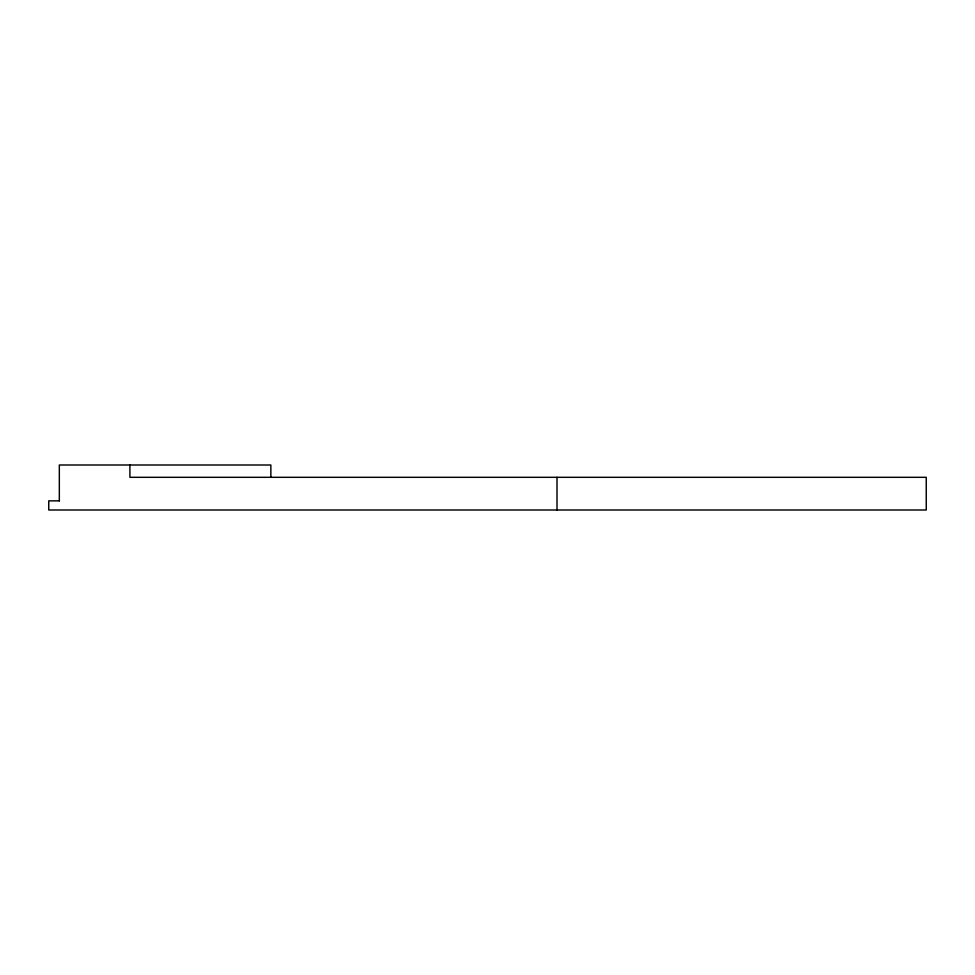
<?xml version="1.0" encoding="UTF-8"?>
<svg xmlns="http://www.w3.org/2000/svg" width="975" height="975" viewBox="0 0 975 975"><rect width="100%" height="100%" fill="white"/><g stroke="black" fill="none" stroke-linecap="round" stroke-linejoin="round"><path stroke-width="1.46" d="M59.414 500.857L48.75 500.857L48.75 509.998L926.25 509.998L926.25 477.311L129.907 477.311L129.907 465.002M557.005 477.311L557.005 509.998M270.855 477.311L270.855 465.002L59.329 465.002L59.329 500.857"/></g></svg>
